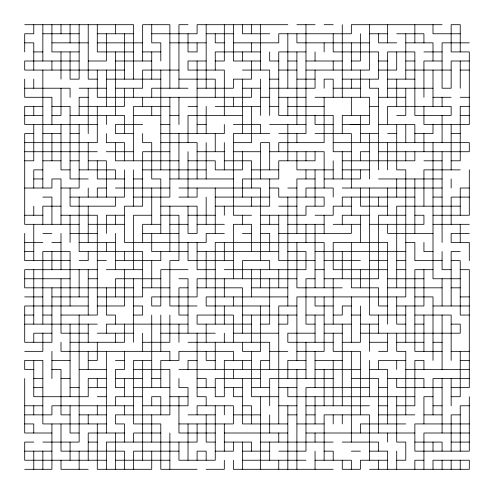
<?xml version="1.0" encoding="UTF-8"?>
<svg xmlns="http://www.w3.org/2000/svg" width="494" height="494" viewBox="0 0 494 494"><rect width="100%" height="100%" fill="white"/><g stroke="black" fill="none" stroke-linecap="round" stroke-linejoin="round"><path stroke-width="0.74" d="M24.7 24.7L133.584 24.7L133.584 79.139M188.023 24.7L178.952 24.7L178.952 88.216M287.829 24.7L197.094 24.7L197.094 33.771L151.726 33.771M296.906 24.7L315.048 24.7M324.126 24.7L333.197 24.7M442.081 24.7L351.345 24.7L351.345 33.771L278.758 33.771L278.758 42.848L233.39 42.848M42.848 33.771L79.139 33.771M97.287 33.771L133.584 33.771M206.171 33.771L233.39 33.771M269.681 33.771L242.461 33.771L242.461 24.7M369.493 33.771L387.642 33.771M396.713 33.771L423.932 33.771L423.932 42.848M460.229 33.771L433.003 33.771L433.003 24.7M24.7 42.848L33.771 42.848L33.771 70.068M51.919 42.848L88.216 42.848M97.287 42.848L142.655 42.848M169.874 42.848L206.171 42.848M224.319 42.848L215.242 42.848L215.242 33.771M369.493 42.848L296.906 42.848L296.906 33.771M396.713 42.848L378.565 42.848L378.565 33.771M405.784 42.848L433.003 42.848L433.003 60.997M469.3 42.848L442.081 42.848L442.081 88.216L451.152 88.216L451.152 60.997L469.3 60.997M33.771 51.919L42.848 51.919M79.139 51.919L51.919 51.919L51.919 24.7M133.584 51.919L97.287 51.919L97.287 24.7M142.655 51.919L160.803 51.919M260.61 51.919L215.242 51.919L215.242 70.068M305.977 51.919L278.758 51.919L278.758 115.435L333.197 115.435L333.197 151.726L351.345 151.726M423.932 51.919L442.081 51.919M79.139 60.997L24.7 60.997L24.7 70.068L124.507 70.068M88.216 60.997L106.358 60.997L106.358 33.771M115.435 60.997L151.726 60.997M206.171 60.997L188.023 60.997L188.023 70.068L224.319 70.068L224.319 115.435M215.242 60.997L224.319 60.997L224.319 24.7M260.61 60.997L233.39 60.997L233.39 24.7M278.758 60.997L269.681 60.997L269.681 51.919M287.829 60.997L296.906 60.997M305.977 60.997L342.274 60.997M351.345 60.997L360.416 60.997L360.416 33.771M378.565 60.997L387.642 60.997M405.784 60.997L414.861 60.997M442.081 60.997L423.932 60.997L423.932 97.287M178.952 70.068L142.655 70.068L142.655 88.216L115.435 88.216M242.461 70.068L269.681 70.068L269.681 115.435M278.758 70.068L296.906 70.068M305.977 70.068L369.493 70.068L369.493 24.7M378.565 70.068L396.713 70.068L396.713 51.919M405.784 70.068L451.152 70.068M460.229 70.068L469.3 70.068M97.287 79.139L88.216 79.139L88.216 24.7M106.358 79.139L160.803 79.139M178.952 79.139L215.242 79.139L215.242 97.287M269.681 79.139L278.758 79.139M296.906 79.139L315.048 79.139M342.274 79.139L378.565 79.139L378.565 51.919L333.197 51.919L333.197 33.771M387.642 79.139L414.861 79.139M24.7 88.216L70.068 88.216L70.068 97.287M79.139 88.216L106.358 88.216M188.023 88.216L151.726 88.216L151.726 97.287M197.094 88.216L233.39 88.216L233.39 79.139L251.539 79.139L251.539 60.997M242.461 88.216L260.61 88.216M269.681 88.216L315.048 88.216L315.048 70.068M333.197 88.216L360.416 88.216M387.642 88.216L433.003 88.216M88.216 97.287L79.139 97.287L79.139 115.435M260.61 97.287L269.681 97.287M278.758 97.287L305.977 97.287M315.048 97.287L369.493 97.287L369.493 124.507L342.274 124.507M378.565 97.287L405.784 97.287M433.003 97.287L451.152 97.287M460.229 97.287L469.3 97.287M42.848 106.358L24.7 106.358L24.7 124.507L97.287 124.507M51.919 106.358L70.068 106.358L70.068 178.952L88.216 178.952M79.139 106.358L124.507 106.358L124.507 88.216M169.874 106.358L133.584 106.358L133.584 160.803M188.023 106.358L197.094 106.358M215.242 106.358L260.61 106.358M269.681 106.358L278.758 106.358M287.829 106.358L324.126 106.358M369.493 106.358L378.565 106.358M469.3 106.358L460.229 106.358L460.229 160.803L451.152 160.803M24.7 115.435L42.848 115.435M51.919 115.435L60.997 115.435L60.997 88.216M70.068 115.435L124.507 115.435L124.507 133.584M133.584 115.435L160.803 115.435M169.874 115.435L178.952 115.435M242.461 115.435L188.023 115.435L188.023 142.655M369.493 115.435L342.274 115.435L342.274 133.584M396.713 115.435L405.784 115.435L405.784 88.216M460.229 115.435L469.3 115.435M350.172 124.42L359.249 124.42M142.655 124.507L115.435 124.507L115.435 133.584L133.584 133.584M160.803 124.507L169.874 124.507M197.094 124.507L206.171 124.507M233.39 124.507L260.61 124.507L260.61 133.584M269.681 124.507L305.977 124.507M333.197 124.507L315.048 124.507L315.048 115.435M378.565 124.507L414.861 124.507L414.861 142.655M33.771 133.584L24.7 133.584L24.7 224.319L79.139 224.319M42.848 133.584L60.997 133.584M70.068 133.584L79.139 133.584M160.803 133.584L224.319 133.584L224.319 124.507M269.681 133.584L233.39 133.584L233.39 215.242L251.539 215.242M278.758 133.584L305.977 133.584L305.977 24.7M315.048 133.584L351.345 133.584L351.345 188.023M360.416 133.584L378.565 133.584M387.642 133.584L396.713 133.584M414.861 133.584L433.003 133.584L433.003 124.507M451.152 133.584L460.229 133.584M24.7 142.655L97.287 142.655L97.287 106.358M160.803 142.655L197.094 142.655L197.094 178.952M233.39 142.655L251.539 142.655L251.539 106.358M333.197 142.655L469.3 142.655L469.3 151.726L378.565 151.726M24.7 151.726L97.287 151.726M106.358 151.726L133.584 151.726M169.874 151.726L142.655 151.726L142.655 206.171L124.507 206.171L124.507 242.461L206.171 242.461L206.171 233.39L224.319 233.39M197.094 151.726L224.319 151.726M233.39 151.726L260.61 151.726M269.681 151.726L324.126 151.726L324.126 188.023M369.493 151.726L360.416 151.726L360.416 160.803M24.7 160.803L33.771 160.803L33.771 124.507M42.848 160.803L60.997 160.803M70.068 160.803L79.139 160.803M88.216 160.803L106.358 160.803L106.358 197.094M178.952 160.803L115.435 160.803L115.435 142.655M188.023 160.803L215.242 160.803L215.242 169.874L242.461 169.874L242.461 151.726M224.319 160.803L251.539 160.803L251.539 188.023M342.274 160.803L414.861 160.803L414.861 151.726M423.932 160.803L442.081 160.803M42.848 169.874L33.771 169.874L33.771 188.023M70.068 169.874L60.997 169.874L60.997 124.507M79.139 169.874L115.435 169.874L115.435 178.952M142.655 169.874L206.171 169.874M251.539 169.874L278.758 169.874M333.197 169.874L296.906 169.874L296.906 151.726M342.274 169.874L369.493 169.874M460.229 169.874L423.932 169.874L423.932 206.171M33.771 178.952L42.848 178.952M124.507 178.952L97.287 178.952L97.287 160.803M133.584 178.952L142.655 178.952M169.874 178.952L233.39 178.952M315.048 178.952L296.906 178.952L296.906 233.39M324.126 178.952L360.416 178.952L360.416 169.874M378.565 178.952L442.081 178.952M24.7 188.023L51.919 188.023L51.919 178.952L60.997 178.952L60.997 224.319M60.997 188.023L79.139 188.023L79.139 124.507M106.358 188.023L97.287 188.023L97.287 197.094M115.435 188.023L169.874 188.023M178.952 188.023L260.61 188.023L260.61 260.61M269.681 188.023L278.758 188.023L278.758 197.094L324.126 197.094L324.126 206.171L305.977 206.171L305.977 215.242L260.61 215.242M287.829 188.023L296.906 188.023M342.274 188.023L442.081 188.023M469.3 188.023L460.229 188.023L460.229 215.242M42.848 197.094L51.919 197.094L51.919 224.319M70.068 197.094L124.507 197.094L124.507 169.874M133.584 197.094L169.874 197.094L169.874 97.287M178.952 197.094L197.094 197.094L197.094 188.023M215.242 197.094L269.681 197.094M414.861 197.094L342.274 197.094L342.274 206.171M433.003 197.094L442.081 197.094M469.3 197.094L451.152 197.094L451.152 224.319M60.997 206.171L42.848 206.171L42.848 224.319M160.803 206.171L197.094 206.171L197.094 233.39L188.023 233.39L188.023 206.171M215.242 206.171L269.681 206.171L269.681 178.952M278.758 206.171L296.906 206.171M351.345 206.171L333.197 206.171L333.197 215.242L315.048 215.242M387.642 206.171L360.416 206.171L360.416 188.023M460.229 206.171L396.713 206.171L396.713 287.829M24.7 215.242L42.848 215.242M60.997 215.242L97.287 215.242L97.287 315.048L60.997 315.048M124.507 215.242L106.358 215.242L106.358 233.39M151.726 215.242L133.584 215.242L133.584 269.681M160.803 215.242L178.952 215.242L178.952 260.61L169.874 260.61L169.874 305.977L197.094 305.977M188.023 215.242L215.242 215.242M369.493 215.242L342.274 215.242L342.274 224.319M405.784 215.242L378.565 215.242L378.565 278.758L324.126 278.758M414.861 215.242L423.932 215.242L423.932 224.319L369.493 224.319M433.003 215.242L469.3 215.242L469.3 169.874M88.216 224.319L124.507 224.319M160.803 224.319L142.655 224.319L142.655 242.461M169.874 224.319L188.023 224.319M197.094 224.319L224.319 224.319M260.61 224.319L278.758 224.319M287.829 224.319L324.126 224.319M333.197 224.319L360.416 224.319M433.003 224.319L469.3 224.319M42.848 233.39L51.919 233.39M70.068 233.39L97.287 233.39M142.655 233.39L178.952 233.39M242.461 233.39L251.539 233.39M260.61 233.39L269.681 233.39L269.681 251.539M278.758 233.39L351.345 233.39L351.345 224.319M433.003 233.39L387.642 233.39L387.642 224.319M469.3 233.39L451.152 233.39L451.152 242.461L469.3 242.461L469.3 260.61M24.7 242.461L42.848 242.461M51.919 242.461L60.997 242.461M79.139 242.461L115.435 242.461M405.784 242.461L414.861 242.461L414.861 260.61L442.081 260.61M24.7 251.539L33.771 251.539M188.023 251.539L151.726 251.539L151.726 233.39M197.094 251.539L278.758 251.539M287.829 251.539L305.977 251.539L305.977 269.681L224.319 269.681M315.048 251.539L405.784 251.539M433.003 251.539L423.932 251.539L423.932 242.461M460.229 251.539L451.152 251.539L451.152 305.977M70.068 260.61L24.7 260.61L24.7 233.39M79.139 260.61L88.216 260.61L88.216 251.539M97.287 260.61L106.358 260.61M115.435 260.61L160.803 260.61L160.803 251.539M233.39 260.61L188.023 260.61L188.023 242.461M315.048 260.61L278.758 260.61L278.758 215.242M324.126 260.61L360.416 260.61M369.493 260.61L387.642 260.61M396.713 260.61L405.784 260.61M451.152 260.61L460.229 260.61L460.229 315.048L469.3 315.048M97.287 269.681L24.7 269.681L24.7 287.829L133.584 287.829M106.358 269.681L142.655 269.681M188.023 269.681L160.803 269.681L160.803 305.977L151.726 305.977L151.726 296.906L197.094 296.906L197.094 278.758L296.906 278.758M215.242 269.681L197.094 269.681L197.094 242.461M315.048 269.681L324.126 269.681M387.642 269.681L333.197 269.681L333.197 242.461L387.642 242.461L387.642 324.126M396.713 269.681L405.784 269.681M433.003 269.681L414.861 269.681L414.861 351.345L442.081 351.345M451.152 269.681L442.081 269.681L442.081 251.539M460.229 269.681L469.3 269.681L469.3 387.642L451.152 387.642M24.7 278.758L70.068 278.758M88.216 278.758L97.287 278.758M160.803 278.758L115.435 278.758L115.435 296.906M178.952 278.758L188.023 278.758L188.023 333.197M315.048 278.758L305.977 278.758L305.977 324.126L315.048 324.126M387.642 278.758L423.932 278.758M460.229 278.758L433.003 278.758L433.003 142.655M142.655 287.829L169.874 287.829M188.023 287.829L178.952 287.829L178.952 315.048L188.023 315.048M197.094 287.829L242.461 287.829L242.461 333.197M251.539 287.829L287.829 287.829M342.274 287.829L296.906 287.829L296.906 242.461M387.642 287.829L442.081 287.829M451.152 287.829L460.229 287.829M24.7 296.906L42.848 296.906M51.919 296.906L88.216 296.906M97.287 296.906L142.655 296.906L142.655 251.539L79.139 251.539L79.139 197.094M287.829 296.906L206.171 296.906L206.171 305.977L269.681 305.977M414.861 296.906L433.003 296.906L433.003 360.416M460.229 296.906L469.3 296.906M88.216 305.977L24.7 305.977L24.7 342.274L51.919 342.274L51.919 287.829M97.287 305.977L124.507 305.977L124.507 269.681M133.584 305.977L142.655 305.977L142.655 315.048L133.584 315.048M296.906 305.977L278.758 305.977L278.758 423.932M333.197 305.977L315.048 305.977L315.048 296.906M351.345 305.977L342.274 305.977L342.274 315.048L333.197 315.048M387.642 305.977L378.565 305.977L378.565 287.829L351.345 287.829L351.345 242.461M396.713 305.977L423.932 305.977L423.932 269.681M433.003 305.977L469.3 305.977M24.7 315.048L33.771 315.048M42.848 315.048L51.919 315.048M242.461 315.048L296.906 315.048M305.977 315.048L324.126 315.048M351.345 315.048L360.416 315.048M405.784 315.048L369.493 315.048L369.493 188.023M414.861 315.048L451.152 315.048L451.152 360.416M24.7 324.126L97.287 324.126M188.023 324.126L106.358 324.126L106.358 333.197M251.539 324.126L197.094 324.126L197.094 315.048L233.39 315.048L233.39 342.274M260.61 324.126L269.681 324.126L269.681 278.758M278.758 324.126L287.829 324.126L287.829 315.048M324.126 324.126L351.345 324.126M360.416 324.126L378.565 324.126M405.784 324.126L396.713 324.126L396.713 296.906M414.861 324.126L423.932 324.126M451.152 324.126L460.229 324.126L460.229 333.197L360.416 333.197M51.919 333.197L33.771 333.197L33.771 342.274M88.216 333.197L60.997 333.197L60.997 278.758M97.287 333.197L133.584 333.197M160.803 333.197L215.242 333.197M233.39 333.197L278.758 333.197M315.048 333.197L287.829 333.197L287.829 342.274L333.197 342.274M324.126 333.197L342.274 333.197M70.068 342.274L124.507 342.274L124.507 324.126M142.655 342.274L169.874 342.274L169.874 315.048M188.023 342.274L269.681 342.274L269.681 369.493M342.274 342.274L360.416 342.274L360.416 305.977M369.493 342.274L387.642 342.274M396.713 342.274L423.932 342.274M433.003 342.274L442.081 342.274M24.7 351.345L42.848 351.345L42.848 333.197M269.681 351.345L287.829 351.345M296.906 351.345L324.126 351.345L324.126 296.906M378.565 351.345L387.642 351.345L387.642 333.197M451.152 351.345L469.3 351.345M51.919 360.416L70.068 360.416M88.216 360.416L97.287 360.416L97.287 342.274M115.435 360.416L124.507 360.416M151.726 360.416L133.584 360.416L133.584 423.932L160.803 423.932L160.803 469.3L197.094 469.3M197.094 360.416L188.023 360.416L188.023 369.493M215.242 360.416L206.171 360.416L206.171 351.345M251.539 360.416L224.319 360.416L224.319 396.713L215.242 396.713L215.242 378.565L260.61 378.565M269.681 360.416L260.61 360.416L260.61 387.642M305.977 360.416L287.829 360.416L287.829 378.565M315.048 360.416L342.274 360.416M405.784 360.416L378.565 360.416L378.565 369.493M460.229 360.416L469.3 360.416M33.771 369.493L24.7 369.493L24.7 360.416L42.848 360.416L42.848 423.932L106.358 423.932M51.919 369.493L60.997 369.493L60.997 414.861L70.068 414.861M79.139 369.493L106.358 369.493M133.584 369.493L169.874 369.493L169.874 414.861L115.435 414.861L115.435 423.932L124.507 423.932L124.507 442.081M178.952 369.493L305.977 369.493M315.048 369.493L360.416 369.493M369.493 369.493L387.642 369.493L387.642 423.932M405.784 369.493L469.3 369.493M33.771 378.565L42.848 378.565M60.997 378.565L70.068 378.565M106.358 378.565L88.216 378.565L88.216 396.713L33.771 396.713L33.771 360.416M115.435 378.565L142.655 378.565M151.726 378.565L160.803 378.565M197.094 378.565L206.171 378.565L206.171 387.642M333.197 378.565L269.681 378.565L269.681 405.784M351.345 378.565L378.565 378.565L378.565 433.003M387.642 378.565L423.932 378.565L423.932 387.642M469.3 378.565L433.003 378.565L433.003 414.861M33.771 387.642L42.848 387.642M70.068 387.642L79.139 387.642M88.216 387.642L106.358 387.642M124.507 387.642L115.435 387.642L115.435 369.493L124.507 369.493L124.507 351.345M133.584 387.642L169.874 387.642M197.094 387.642L215.242 387.642M224.319 387.642L242.461 387.642M251.539 387.642L269.681 387.642M278.758 387.642L296.906 387.642M369.493 387.642L305.977 387.642L305.977 451.152L278.758 451.152M378.565 387.642L387.642 387.642M442.081 387.642L396.713 387.642L396.713 378.565M97.287 396.713L106.358 396.713M142.655 396.713L115.435 396.713L115.435 405.784M169.874 396.713L188.023 396.713M242.461 396.713L233.39 396.713L233.39 387.642M278.758 396.713L251.539 396.713L251.539 351.345M414.861 396.713L287.829 396.713L287.829 387.642M433.003 396.713L423.932 396.713L423.932 423.932M451.152 396.713L460.229 396.713L460.229 351.345M24.7 405.784L42.848 405.784M133.584 405.784L51.919 405.784L51.919 414.861L24.7 414.861M142.655 405.784L188.023 405.784L188.023 387.642L178.952 387.642L178.952 378.565M242.461 405.784L251.539 405.784L251.539 423.932M278.758 405.784L296.906 405.784M305.977 405.784L369.493 405.784M378.565 405.784L387.642 405.784M396.713 405.784L414.861 405.784L414.861 360.416L423.932 360.416L423.932 369.493M433.003 405.784L442.081 405.784M469.3 405.784L460.229 405.784L460.229 451.152M79.139 414.861L106.358 414.861M188.023 414.861L215.242 414.861M233.39 414.861L260.61 414.861M287.829 414.861L296.906 414.861M305.977 414.861L315.048 414.861M378.565 414.861L414.861 414.861M423.932 414.861L442.081 414.861M460.229 414.861L451.152 414.861L451.152 451.152M24.7 423.932L33.771 423.932L33.771 433.003M178.952 423.932L233.39 423.932L233.39 405.784L197.094 405.784L197.094 414.861M287.829 423.932L242.461 423.932L242.461 378.565M296.906 423.932L324.126 423.932M405.784 423.932L360.416 423.932L360.416 433.003M469.3 423.932L414.861 423.932L414.861 451.152L469.3 451.152L469.3 396.713M51.919 433.003L24.7 433.003L24.7 378.565M79.139 433.003L70.068 433.003L70.068 405.784M124.507 433.003L88.216 433.003L88.216 460.229M160.803 433.003L133.584 433.003L133.584 442.081M215.242 433.003L178.952 433.003L178.952 396.713M224.319 433.003L287.829 433.003M305.977 433.003L414.861 433.003M469.3 433.003L423.932 433.003L423.932 469.3M33.771 442.081L24.7 442.081L24.7 460.229L106.358 460.229M42.848 442.081L79.139 442.081L79.139 315.048M88.216 442.081L97.287 442.081M215.242 442.081L206.171 442.081L206.171 414.861M224.319 442.081L251.539 442.081L251.539 451.152M260.61 442.081L333.197 442.081M342.274 442.081L378.565 442.081L378.565 451.152M414.861 442.081L442.081 442.081L442.081 451.152M451.152 442.081L469.3 442.081M24.7 451.152L51.919 451.152M178.952 451.152L133.584 451.152L133.584 469.3M215.242 451.152L233.39 451.152L233.39 442.081M242.461 451.152L269.681 451.152M324.126 451.152L333.197 451.152L333.197 460.229M351.345 451.152L360.416 451.152M369.493 451.152L387.642 451.152L387.642 469.3M115.435 460.229L169.874 460.229M242.461 460.229L305.977 460.229M315.048 460.229L351.345 460.229L351.345 469.3M387.642 460.229L360.416 460.229L360.416 469.3L342.274 469.3L342.274 460.229M396.713 460.229L405.784 460.229L405.784 442.081L396.713 442.081L396.713 396.713M423.932 460.229L414.861 460.229L414.861 469.3M24.7 469.3L51.919 469.3L51.919 423.932M88.216 469.3L60.997 469.3L60.997 460.229M206.171 469.3L224.319 469.3L224.319 460.229M333.197 469.3L233.39 469.3L233.39 460.229M369.493 469.3L469.3 469.3L469.3 460.229L433.003 460.229L433.003 469.3M460.229 51.919L460.229 24.7L451.152 24.7L451.152 51.919L469.3 51.919L469.3 124.507L423.932 124.507L423.932 106.358M460.229 60.997L460.229 88.216M460.229 224.319L460.229 242.461M460.229 460.229L460.229 469.3M451.152 124.507L451.152 169.874M451.152 178.952L451.152 188.023M451.152 378.565L451.152 405.784M451.152 460.229L451.152 469.3M442.081 97.287L442.081 106.358M442.081 115.435L442.081 142.655M442.081 151.726L442.081 242.461M442.081 278.758L442.081 305.977M442.081 315.048L442.081 369.493M442.081 378.565L442.081 433.003M442.081 460.229L442.081 469.3M433.003 70.068L433.003 106.358M433.003 442.081L433.003 451.152M423.932 133.584L423.932 151.726M423.932 315.048L423.932 351.345M414.861 24.7L414.861 42.848M414.861 178.952L414.861 233.39M405.784 33.771L405.784 79.139M405.784 124.507L405.784 142.655M405.784 151.726L405.784 160.803M405.784 305.977L405.784 342.274M405.784 414.861L405.784 351.345L396.713 351.345L396.713 333.197M396.713 79.139L396.713 106.358M396.713 124.507L396.713 169.874L405.784 169.874L405.784 296.906L296.906 296.906L296.906 360.416M396.713 178.952L396.713 197.094M396.713 360.416L396.713 369.493M396.713 451.152L396.713 469.3M387.642 24.7L387.642 42.848M387.642 97.287L387.642 51.919L414.861 51.919L414.861 115.435L451.152 115.435L451.152 106.358L387.642 106.358L387.642 124.507M387.642 142.655L387.642 169.874M387.642 188.023L387.642 215.242M387.642 433.003L387.642 442.081M378.565 169.874L378.565 88.216L369.493 88.216L369.493 79.139M378.565 197.094L378.565 206.171M378.565 315.048L378.565 333.197M378.565 460.229L378.565 469.3M369.493 133.584L369.493 178.952M369.493 324.126L369.493 351.345M369.493 360.416L369.493 396.713M369.493 460.229L369.493 414.861L324.126 414.861L324.126 460.229M360.416 70.068L360.416 97.287M360.416 115.435L360.416 142.655M360.416 215.242L360.416 242.461M360.416 269.681L360.416 287.829M360.416 414.861L360.416 351.345L333.197 351.345L333.197 333.197M351.345 42.848L351.345 70.068M351.345 79.139L351.345 88.216M351.345 97.287L351.345 115.435M351.345 197.094L351.345 215.242M351.345 296.906L351.345 342.274M351.345 351.345L351.345 442.081M342.274 24.7L342.274 97.287M342.274 151.726L342.274 178.952M342.274 251.539L342.274 278.758M342.274 324.126L342.274 405.784M342.274 414.861L342.274 423.932M333.197 60.997L333.197 70.068M333.197 97.287L333.197 79.139L324.126 79.139L324.126 88.216M333.197 160.803L333.197 178.952M333.197 197.094L333.197 188.023L305.977 188.023L305.977 197.094M333.197 278.758L333.197 324.126M333.197 360.416L333.197 405.784M333.197 414.861L333.197 423.932M324.126 42.848L324.126 51.919M324.126 97.287L324.126 142.655L278.758 142.655L278.758 151.726M324.126 215.242L324.126 233.39M324.126 287.829L324.126 242.461L215.242 242.461L215.242 324.126M324.126 369.493L324.126 405.784M315.048 51.919L315.048 60.997M315.048 151.726L315.048 160.803L278.758 160.803L278.758 178.952L242.461 178.952L242.461 197.094M315.048 169.874L315.048 206.171M315.048 224.319L315.048 287.829M315.048 315.048L315.048 342.274M315.048 351.345L315.048 387.642M315.048 396.713L315.048 423.932M315.048 433.003L315.048 442.081M315.048 451.152L315.048 469.3M305.977 151.726L305.977 160.803M305.977 169.874L305.977 178.952M305.977 224.319L305.977 242.461M305.977 342.274L305.977 378.565M296.906 51.919L296.906 124.507M296.906 133.584L296.906 142.655M296.906 369.493L296.906 469.3M287.829 33.771L287.829 88.216M287.829 97.287L287.829 115.435M287.829 124.507L287.829 160.803M287.829 197.094L287.829 305.977M287.829 405.784L287.829 469.3M278.758 269.681L278.758 287.829M278.758 433.003L278.758 442.081M278.758 460.229L278.758 469.3M269.681 169.874L269.681 142.655L260.61 142.655L260.61 178.952M269.681 215.242L269.681 224.319M269.681 269.681L269.681 260.61L242.461 260.61L242.461 278.758M269.681 414.861L269.681 433.003M269.681 442.081L269.681 460.229M260.61 24.7L260.61 70.068M260.61 79.139L260.61 115.435M260.61 269.681L260.61 287.829M260.61 305.977L260.61 351.345L242.461 351.345L242.461 342.274M260.61 396.713L260.61 469.3M251.539 24.7L251.539 33.771M251.539 42.848L251.539 51.919M251.539 88.216L251.539 97.287L97.287 97.287L97.287 70.068M251.539 197.094L251.539 206.171M251.539 251.539L251.539 224.319L233.39 224.319L233.39 278.758M251.539 269.681L251.539 296.906M251.539 315.048L251.539 342.274M242.461 51.919L242.461 60.997M242.461 79.139L242.461 133.584M242.461 215.242L242.461 224.319M242.461 360.416L242.461 369.493M242.461 442.081L242.461 469.3M233.39 97.287L233.39 106.358M233.39 296.906L233.39 305.977M233.39 360.416L233.39 351.345L178.952 351.345L178.952 360.416L160.803 360.416L160.803 387.642M233.39 369.493L233.39 378.565M224.319 142.655L224.319 169.874M224.319 206.171L224.319 215.242M224.319 242.461L224.319 260.61M224.319 278.758L224.319 296.906M224.319 305.977L224.319 324.126M224.319 333.197L224.319 342.274M224.319 405.784L224.319 414.861M224.319 423.932L224.319 451.152M215.242 133.584L215.242 151.726M215.242 188.023L215.242 233.39M215.242 342.274L215.242 369.493M215.242 405.784L215.242 460.229L178.952 460.229L178.952 442.081M206.171 24.7L206.171 88.216M206.171 106.358L206.171 133.584M206.171 142.655L206.171 178.952M206.171 197.094L206.171 224.319M206.171 251.539L206.171 287.829M206.171 324.126L206.171 342.274M206.171 405.784L206.171 396.713L197.094 396.713L197.094 333.197M206.171 460.229L206.171 451.152L197.094 451.152L197.094 460.229M197.094 42.848L197.094 51.919L188.023 51.919L188.023 33.771M197.094 60.997L197.094 133.584M197.094 423.932L197.094 442.081L106.358 442.081L106.358 469.3M188.023 151.726L188.023 197.094M188.023 423.932L188.023 460.229M178.952 97.287L178.952 124.507M178.952 133.584L178.952 178.952M178.952 324.126L178.952 342.274M169.874 88.216L169.874 24.7L142.655 24.7L142.655 60.997M169.874 206.171L169.874 251.539M169.874 360.416L169.874 351.345L60.997 351.345L60.997 342.274M169.874 433.003L169.874 469.3M160.803 60.997L160.803 42.848L151.726 42.848L151.726 24.7M160.803 70.068L160.803 169.874M160.803 233.39L160.803 178.952L151.726 178.952L151.726 142.655L142.655 142.655L142.655 133.584M160.803 315.048L160.803 351.345M160.803 414.861L160.803 396.713L151.726 396.713L151.726 405.784M151.726 51.919L151.726 79.139M151.726 106.358L151.726 115.435M151.726 188.023L151.726 224.319M151.726 260.61L151.726 287.829M151.726 315.048L151.726 387.642M151.726 414.861L151.726 442.081M151.726 451.152L151.726 469.3L97.287 469.3L97.287 423.932M142.655 97.287L142.655 106.358M142.655 333.197L142.655 351.345M142.655 360.416L142.655 460.229M133.584 88.216L133.584 97.287M133.584 169.874L133.584 206.171M133.584 278.758L133.584 342.274M124.507 33.771L124.507 79.139M124.507 160.803L124.507 142.655L106.358 142.655L106.358 133.584M124.507 251.539L124.507 260.61M124.507 378.565L124.507 396.713M124.507 405.784L124.507 414.861M124.507 469.3L124.507 451.152L60.997 451.152L60.997 423.932M115.435 24.7L115.435 33.771M115.435 51.919L115.435 115.435M115.435 197.094L115.435 206.171L70.068 206.171L70.068 188.023M115.435 215.242L115.435 224.319M115.435 233.39L115.435 269.681M115.435 324.126L115.435 315.048L106.358 315.048L106.358 287.829M115.435 333.197L115.435 342.274M115.435 433.003L115.435 469.3M106.358 70.068L106.358 106.358M106.358 115.435L106.358 124.507M106.358 242.461L106.358 251.539M106.358 351.345L106.358 433.003M97.287 378.565L97.287 387.642M97.287 405.784L97.287 414.861M88.216 88.216L88.216 133.584M88.216 142.655L88.216 169.874M88.216 188.023L88.216 197.094M88.216 206.171L88.216 242.461M88.216 269.681L88.216 315.048M88.216 324.126L88.216 342.274M88.216 351.345L88.216 369.493M88.216 414.861L88.216 423.932M79.139 24.7L79.139 79.139L70.068 79.139L70.068 51.919M79.139 269.681L79.139 296.906M79.139 451.152L79.139 469.3M70.068 24.7L70.068 42.848M70.068 215.242L70.068 242.461M70.068 305.977L70.068 251.539L42.848 251.539L42.848 324.126M70.068 324.126L70.068 396.713M70.068 442.081L70.068 460.229M60.997 24.7L60.997 33.771M60.997 51.919L60.997 79.139M60.997 233.39L60.997 269.681M51.919 60.997L51.919 70.068M51.919 124.507L51.919 97.287L24.7 97.287L24.7 79.139M51.919 133.584L51.919 160.803M51.919 251.539L51.919 269.681M51.919 351.345L51.919 378.565M42.848 24.7L42.848 60.997M42.848 70.068L42.848 188.023M42.848 451.152L42.848 469.3M33.771 24.7L33.771 33.771L24.7 33.771L24.7 51.919M33.771 79.139L33.771 88.216M33.771 106.358L33.771 115.435M33.771 206.171L33.771 215.242M33.771 224.319L33.771 260.61M33.771 269.681L33.771 324.126M33.771 405.784L33.771 414.861M33.771 451.152L33.771 469.3"/></g></svg>
